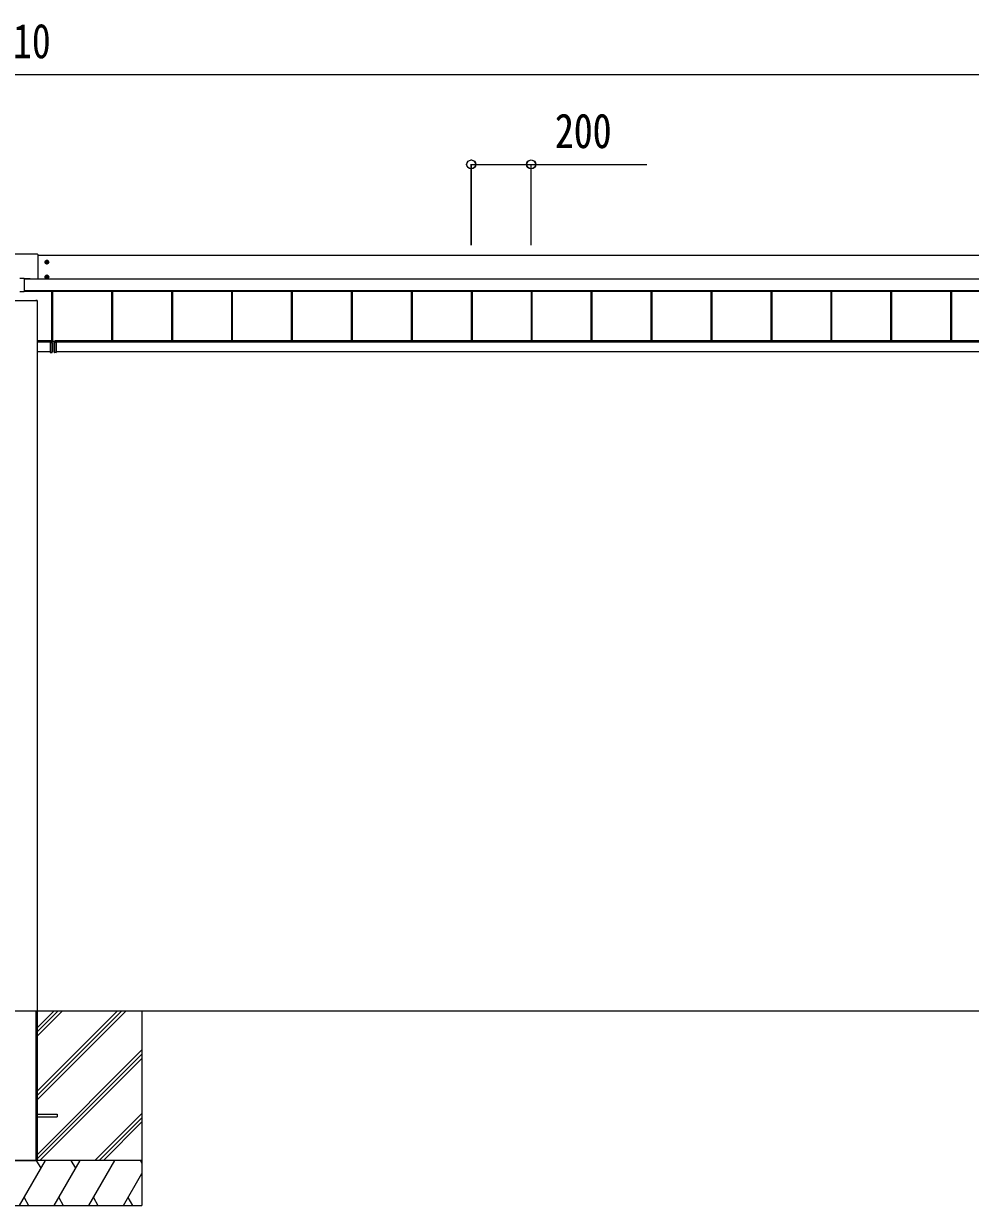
# Model space of a CAD drawing. Units: millimetres, scale not verified. Extents: x -14718 to 14718, y -10396 to 10396.
# Drawn here: x -6303 to -3144, y -7907 to -3962 of the extents above; entities that cross this region are included whole.
import ezdxf
from ezdxf.enums import TextEntityAlignment as Align

# ---------------------------------------------------------------- set-up
doc = ezdxf.new("R2010")
doc.units = ezdxf.units.MM
doc.header["$LTSCALE"] = 50
doc.layers.add('0-4_YKK_A1', color=4, linetype='Continuous')
doc.layers.add('0-5_YKK_D', color=6, linetype='Continuous', lineweight=18)
doc.styles.add('ＭＳ ゴシック', font='')
doc.styles.get('ＭＳ ゴシック').set_extended_font_data('MS Gothic')

msp = doc.modelspace()

# ---------------------------------------------------------------- linework, layer by layer
at = {"layer": '0-4_YKK_A1'}
for p, q in [((-6256.43, -4731.95), (-6360.43, -4731.95)), ((-6255.43, -4732.95), (-6255.43, -4814.6)), ((-561.43, -4736.17), (-6255.43, -4736.17)), ((-6232.68, -4757.91), (-6218.18, -4757.91)), ((-6227.71, -4757.15), (-6228.43, -4757.15)), ((-6225.43, -4765.16), (-6225.43, -4750.66)), ((-6223.15, -4758.67), (-6222.43, -4758.67)), ((-6315.93, -4812.1), (-6300.93, -4812.1)), ((-6300.93, -4812.1), (-6300.93, -4857.25)), ((-6300.93, -4812.28), (-6281.93, -4812.28)), ((-6281.93, -4814.6), (-6281.93, -4812.28)), ((-6232.68, -4807.88), (-6218.18, -4807.88)), ((-6227.71, -4807.12), (-6228.43, -4807.12)), ((-6225.43, -4815.13), (-6225.43, -4800.63)), ((-6223.15, -4808.64), (-6222.43, -4808.64)), ((-6300.93, -4814.28), (-6281.93, -4814.28)), ((-409.93, -4814.6), (-6300.93, -4814.6)), ((-409.93, -4815.09), (-6300.93, -4815.09)), ((-6358.13, -4886.6), (-6258.73, -4886.6)), ((-6300.93, -4857.25), (-6315.93, -4857.25)), ((-409.93, -4854.06), (-6300.93, -4854.06)), ((-409.93, -4854.58), (-6300.93, -4854.58)), ((-6300.93, -4854.72), (-409.93, -4854.72)), ((-409.93, -4854.72), (-6300.93, -4854.72)), ((-6262.43, -4886.52), (-6262.43, -4886.6)), ((-6260.93, -4886.51), (-6261.93, -4886.51)), ((-6261.93, -4886.51), (-6261.93, -4886.6)), ((-6260.93, -4886.31), (-6260.93, -4886.6)), ((-6260.63, -4886.3), (-6258.73, -4886.3)), ((-6260.63, -4886.3), (-6260.63, -4886.6)), ((-6258.73, -4886.3), (-6258.73, -4886.6)), ((-6258.73, -4886.6), (-6258.43, -4886.6)), ((-6258.43, -4886.31), (-6258.43, -4886.6)), ((-6258.43, -4886.6), (-6258.43, -7253.3)), ((-6209.93, -4854.72), (-6209.93, -5022.51)), ((-6209.53, -4854.72), (-6209.53, -5022.51)), ((-6206.93, -4854.72), (-6206.93, -5022.51)), ((-6009.93, -4854.72), (-6009.93, -5020.94)), ((-6007.33, -4854.72), (-6007.33, -5020.94)), ((-6006.93, -4854.72), (-6006.93, -5020.94)), ((-5809.93, -4854.72), (-5809.93, -5020.94)), ((-5807.33, -4854.72), (-5807.33, -5020.94)), ((-5806.93, -4854.72), (-5806.93, -5020.94)), ((-5609.93, -4854.72), (-5609.93, -5020.94)), ((-5607.33, -4854.72), (-5607.33, -5020.94)), ((-5606.93, -4854.72), (-5606.93, -5020.94)), ((-5409.93, -4854.72), (-5409.93, -5020.94)), ((-5407.33, -4854.72), (-5407.33, -5020.94)), ((-5406.93, -4854.72), (-5406.93, -5020.94)), ((-5209.93, -4854.72), (-5209.93, -5020.94)), ((-5207.33, -4854.72), (-5207.33, -5020.94)), ((-5206.93, -4854.72), (-5206.93, -5020.94)), ((-5009.93, -4854.72), (-5009.93, -5020.94)), ((-5007.33, -4854.72), (-5007.33, -5020.94)), ((-5006.93, -4854.72), (-5006.93, -5020.94)), ((-4809.93, -4854.72), (-4809.93, -5020.94)), ((-4807.33, -4854.72), (-4807.33, -5020.94)), ((-4806.93, -4854.72), (-4806.93, -5020.94)), ((-4609.93, -4854.72), (-4609.93, -5020.94)), ((-4607.33, -4854.72), (-4607.33, -5020.94)), ((-4606.93, -4854.72), (-4606.93, -5020.94)), ((-4409.93, -4854.72), (-4409.93, -5020.94)), ((-4407.33, -4854.72), (-4407.33, -5020.94)), ((-4406.93, -4854.72), (-4406.93, -5020.94)), ((-4209.93, -4854.72), (-4209.93, -5020.94)), ((-4207.33, -4854.72), (-4207.33, -5020.94)), ((-4206.93, -4854.72), (-4206.93, -5020.94)), ((-4009.93, -4854.72), (-4009.93, -5020.94)), ((-4007.33, -4854.72), (-4007.33, -5020.94)), ((-4006.93, -4854.72), (-4006.93, -5020.94)), ((-3809.93, -4854.72), (-3809.93, -5020.94)), ((-3809.93, -4854.72), (-3809.93, -5020.94)), ((-3809.93, -4854.72), (-3809.93, -5020.94)), ((-3809.93, -4854.72), (-3809.93, -5020.94)), ((-3807.33, -4854.72), (-3807.33, -5020.94)), ((-3807.33, -4854.72), (-3807.33, -5020.94)), ((-3807.33, -4854.72), (-3807.33, -5020.94)), ((-3807.33, -4854.72), (-3807.33, -5020.94)), ((-3806.93, -4854.72), (-3806.93, -5020.94)), ((-3806.93, -4854.72), (-3806.93, -5020.94)), ((-3806.93, -4854.72), (-3806.93, -5020.94)), ((-3806.93, -4854.72), (-3806.93, -5020.94)), ((-3609.93, -4854.72), (-3609.93, -5020.94)), ((-3609.93, -4854.72), (-3609.93, -5020.94)), ((-3609.93, -4854.72), (-3609.93, -5020.94)), ((-3609.93, -4854.72), (-3609.93, -5020.94)), ((-3607.33, -4854.72), (-3607.33, -5020.94)), ((-3607.33, -4854.72), (-3607.33, -5020.94)), ((-3607.33, -4854.72), (-3607.33, -5020.94)), ((-3607.33, -4854.72), (-3607.33, -5020.94)), ((-3606.93, -4854.72), (-3606.93, -5020.94)), ((-3606.93, -4854.72), (-3606.93, -5020.94)), ((-3606.93, -4854.72), (-3606.93, -5020.94)), ((-3606.93, -4854.72), (-3606.93, -5020.94)), ((-3409.93, -4854.72), (-3409.93, -5020.94)), ((-3409.93, -4854.72), (-3409.93, -5020.94)), ((-3409.93, -4854.72), (-3409.93, -5020.94)), ((-3409.93, -4854.72), (-3409.93, -5020.94)), ((-3407.33, -4854.72), (-3407.33, -5020.94)), ((-3407.33, -4854.72), (-3407.33, -5020.94)), ((-3407.33, -4854.72), (-3407.33, -5020.94)), ((-3407.33, -4854.72), (-3407.33, -5020.94)), ((-3406.93, -4854.72), (-3406.93, -5020.94)), ((-3406.93, -4854.72), (-3406.93, -5020.94)), ((-3406.93, -4854.72), (-3406.93, -5020.94)), ((-3406.93, -4854.72), (-3406.93, -5020.94)), ((-3209.93, -4854.72), (-3209.93, -5020.94)), ((-3207.33, -4854.72), (-3207.33, -5020.94)), ((-3206.93, -4854.72), (-3206.93, -5020.94)), ((-6210.43, -5020.94), (-6258.43, -5020.94)), ((-6210.43, -5022.95), (-6258.43, -5022.95)), ((-6214.43, -5025.82), (-6258.43, -5025.82)), ((-6214.43, -5025.58), (-6214.43, -5025.78)), ((-6208.71, -5025.59), (-6214.43, -5025.58)), ((-6214.43, -5026.08), (-6208.23, -5026.09)), ((-6210.43, -5020.94), (-6210.43, -5025.58)), ((-6210.43, -5022.51), (-6198.43, -5022.51)), ((-6208.71, -5023.01), (-6208.71, -5025.59)), ((-6208.71, -5023.01), (-6208.43, -5023.01)), ((-6208.71, -5025.59), (-6208.43, -5025.59)), ((-6208.23, -5025.79), (-6208.23, -5025.79)), ((-6208.21, -5022.51), (-6207.93, -5022.51)), ((-6208.21, -5026.09), (-6207.93, -5026.09)), ((-6207.93, -5026.09), (-6207.93, -5022.51)), ((-6207.93, -5059.17), (-6207.93, -5026.09)), ((-6200.93, -5026.09), (-6200.93, -5022.51)), ((-6200.65, -5022.51), (-6200.93, -5022.51)), ((-6200.93, -5059.17), (-6200.93, -5026.09)), ((-6200.65, -5026.09), (-6200.93, -5026.09)), ((-6200.63, -5025.79), (-6200.63, -5025.79)), ((-6194.43, -5026.08), (-6200.63, -5026.09)), ((-6200.15, -5023.01), (-6200.43, -5023.01)), ((-6200.15, -5025.59), (-6200.43, -5025.59)), ((-6200.15, -5023.01), (-6200.15, -5025.59)), ((-6200.15, -5025.59), (-6194.43, -5025.58)), ((-558.43, -5020.94), (-6198.43, -5020.94)), ((-6198.43, -5020.94), (-6198.43, -5025.58)), ((-558.43, -5022.95), (-6198.43, -5022.95)), ((-6194.43, -5025.58), (-6194.43, -5025.78)), ((-558.43, -5025.82), (-6194.43, -5025.82)), ((-6214.43, -5057.3), (-6257.58, -5057.3)), ((-6214.43, -5059.85), (-6208.21, -5059.47)), ((-6214.43, -5059.55), (-6214.43, -5059.85)), ((-6207.93, -5059.17), (-6208.21, -5059.17)), ((-6200.93, -5059.17), (-6200.65, -5059.17)), ((-6194.43, -5059.85), (-6200.65, -5059.47)), ((-559.28, -5057.3), (-6194.43, -5057.3)), ((-6194.43, -5059.55), (-6194.43, -5059.85)), ((-12058.43, -7257.3), (-8.43, -7257.3)), ((-6358.13, -7257.3), (-6258.73, -7257.3)), ((-6262.43, -7257.3), (-6262.43, -7757.3)), ((-6260.93, -7257.3), (-6260.93, -7757.3)), ((-6258.43, -7253.3), (-6258.43, -7757.3)), ((-6258.43, -7257.3), (-6258.43, -7757.3)), ((-6258.43, -7342.3), (-6173.43, -7257.3)), ((-6258.43, -7328.15), (-6187.57, -7257.3)), ((-6258.43, -7314.01), (-6201.72, -7257.3)), ((-6258.43, -7554.43), (-5961.34, -7257.34)), ((-6258.43, -7540.28), (-5975.48, -7257.34)), ((-6258.43, -7526.14), (-5989.62, -7257.34)), ((-5908.43, -7257.3), (-5908.43, -7907.3)), ((-6258.43, -7738.27), (-5908.43, -7388.28)), ((-6258.43, -7752.41), (-5908.43, -7402.42)), ((-6249.17, -7757.3), (-5908.43, -7416.56)), ((-6258.43, -7602.8), (-6190.93, -7602.8)), ((-6258.43, -7611.8), (-6190.93, -7611.8)), ((-6190.93, -7602.8), (-6190.93, -7611.8)), ((-6065.32, -7757.3), (-5908.43, -7600.41)), ((-6051.18, -7757.3), (-5908.43, -7614.55)), ((-6037.04, -7757.3), (-5908.43, -7628.69)), ((-5908.43, -7757.3), (-6708.43, -7757.3)), ((-5908.43, -7757.3), (-6708.43, -7757.3)), ((-6358.43, -7757.3), (-6258.43, -7757.3)), ((-6316.44, -7907.3), (-6229.84, -7757.3)), ((-6244.84, -7783.28), (-6259.84, -7757.3)), ((-6200.97, -7907.3), (-6114.37, -7757.3)), ((-6129.37, -7783.28), (-6144.37, -7757.3)), ((-6085.5, -7907.3), (-5998.9, -7757.3)), ((-5908.43, -7765.96), (-5913.43, -7757.3)), ((-5970.03, -7907.3), (-5908.43, -7800.6)), ((-6301.44, -7881.32), (-6286.44, -7907.3)), ((-6185.98, -7881.32), (-6170.98, -7907.3)), ((-6070.5, -7881.32), (-6055.51, -7907.3)), ((-5955.03, -7881.32), (-5940.04, -7907.3)), ((-6708.43, -7907.3), (-5908.43, -7907.3))]:
    msp.add_line(p, q, dxfattribs=at)
for points in [[(-6225.43, -4752.13), (-6230.43, -4755.02), (-6230.43, -4760.79), (-6225.43, -4763.68), (-6220.43, -4760.79), (-6220.43, -4755.02)], [(-6225.43, -4802.1), (-6230.43, -4804.99), (-6230.43, -4810.76), (-6225.43, -4813.65), (-6220.43, -4810.76), (-6220.43, -4804.99)]]:
    msp.add_lwpolyline(points, close=True, dxfattribs=at)
for points in [[(-6228.43, -4757.15), (-6228.43, -4758.67), (-6227.71, -4758.67)], [(-6224.67, -4755.63), (-6224.67, -4754.91), (-6226.19, -4754.91), (-6226.19, -4755.63)], [(-6226.19, -4760.19), (-6226.19, -4760.91), (-6224.67, -4760.91), (-6224.67, -4760.19)], [(-6222.43, -4758.67), (-6222.43, -4757.15), (-6223.15, -4757.15)], [(-6228.43, -4807.12), (-6228.43, -4808.64), (-6227.71, -4808.64)], [(-6224.67, -4805.6), (-6224.67, -4804.88), (-6226.19, -4804.88), (-6226.19, -4805.6)], [(-6226.19, -4810.16), (-6226.19, -4810.88), (-6224.67, -4810.88), (-6224.67, -4810.16)], [(-6222.43, -4808.64), (-6222.43, -4807.12), (-6223.15, -4807.12)], [(-6208.25, -5025.79), (-6214.43, -5025.78), (-6214.43, -5026.08), (-6214.43, -5059.55)], [(-6208.21, -5026.09), (-6208.21, -5059.17), (-6214.43, -5059.55)], [(-6208.43, -5025.61), (-6208.43, -5025.59), (-6208.43, -5023.01)], [(-6208.23, -5025.79), (-6208.23, -5025.79), (-6208.24, -5025.79)], [(-6200.65, -5026.09), (-6200.65, -5059.17), (-6194.43, -5059.55)], [(-6200.63, -5025.79), (-6200.63, -5025.79), (-6200.62, -5025.79)], [(-6200.61, -5025.79), (-6194.43, -5025.78), (-6194.43, -5026.08), (-6194.43, -5059.55)], [(-6200.43, -5025.61), (-6200.43, -5025.59), (-6200.43, -5023.01)], [(-6358.13, -7257.3), (-6258.73, -7257.3), (-6258.43, -7257.3)]]:
    msp.add_lwpolyline(points, dxfattribs=at)
for centre, radius in [((-6225.43, -4757.91), 6.25), ((-6225.43, -4757.91), 5), ((-6225.43, -4807.88), 6.25), ((-6225.43, -4807.88), 5)]:
    msp.add_circle(centre, radius, dxfattribs=at)
for centre, radius, start, end in [((-6256.43, -4732.95), 1, 0.01746, 90.01745), ((-6225.43, -4757.91), 5.58, 153.74848, 206.25152), ((-6225.43, -4757.91), 5.58, 93.74848, 146.25152), ((-6225.43, -4757.91), 5.58, 213.74848, 266.25152), ((-6227.71, -4755.63), 1.52, 270, 0), ((-6227.71, -4760.19), 1.52, 0, 90), ((-6225.43, -4757.91), 5.58, 33.74848, 86.25152), ((-6225.43, -4757.91), 5.58, 273.74848, 326.25152), ((-6223.15, -4755.63), 1.52, 180, 270), ((-6223.15, -4760.19), 1.52, 90, 180), ((-6225.43, -4757.91), 5.58, 333.74848, 26.25152), ((-6225.43, -4807.88), 5.58, 153.74848, 206.25152), ((-6225.43, -4807.88), 5.58, 93.74848, 146.25152), ((-6225.43, -4807.88), 5.58, 213.74848, 266.25152), ((-6227.71, -4805.6), 1.52, 270, 0), ((-6227.71, -4810.16), 1.52, 0, 90), ((-6225.43, -4807.88), 5.58, 33.74848, 86.25152), ((-6225.43, -4807.88), 5.58, 273.74848, 326.25152), ((-6223.15, -4805.6), 1.52, 180, 270), ((-6223.15, -4810.16), 1.52, 90, 180), ((-6225.43, -4807.88), 5.58, 333.74848, 26.25152), ((-6208.64, -5027.58), 1.98, 83.79926, 91.95127), ((-6208.25, -5026.09), 0.3, 87.77338, 89.77816), ((-6208.25, -5025.93), 0.141, 85.77463, 89.9759), ((-6209.48, -5026.01), 1.25, 356.45735, 10.27369), ((-6209.44, -5025.97), 1.21, 354.17006, 8.37745), ((-6209.56, -5022.57), 1.35, 350.09675, 2.91202), ((-6208.23, -5022.51), 0.3, 269.98255, 359.98254), ((-6208.23, -5026.09), 0.3, 0, 89.87763), ((-6209.43, -5026.01), 1.22, 356.27163, 10.47203), ((-6200.63, -5022.51), 0.3, 180.01746, 270.01745), ((-6200.63, -5026.09), 0.3, 90.12237, 180), ((-6199.44, -5026.01), 1.22, 169.52797, 183.72837), ((-6199.3, -5022.57), 1.35, 177.08798, 189.90325), ((-6199.38, -5026.01), 1.25, 169.72631, 183.54265), ((-6199.42, -5025.97), 1.21, 171.62255, 185.82994), ((-6200.61, -5026.09), 0.3, 90.22184, 92.22662), ((-6200.61, -5025.93), 0.141, 90.0241, 94.22537), ((-6200.22, -5027.58), 1.98, 88.04873, 96.20074), ((-6208.23, -5059.17), 0.3, 273.5, 0), ((-6209.44, -5059.32), 1.24, 353.06854, 6.93146), ((-6200.63, -5059.17), 0.3, 180, 266.5), ((-6199.42, -5059.32), 1.24, 173.06854, 186.93146)]:
    msp.add_arc(centre, radius, start, end, dxfattribs=at)
for centre, major_axis, ratio, start_param, end_param in [((-6261.93, -4886.52), (0.5, 0), 0.034921, 1.5707963, 3.1415927), ((-6260.63, -4886.31), (0.3, 0), 0.034921, 1.5707963, 3.1415927), ((-6258.73, -4886.31), (0.3, 0), 0.034921, 6.2831853, 7.8539816), ((-6208.21, -5023.01), (-0.301, 0.4), 0.997782, 5.6362522, 7.2070486), ((-6208.73, -5025.59), (-0.001, 0.2), 0.09157, 4.6769241, 4.7117655), ((-6208.23, -5025.59), (0.482, 0.007), 0.414889, 3.1353871, 4.6694768), ((-6208.23, -5023.01), (-0.108, 0.169), 0.994155, 5.7105836, 7.28138), ((-6208.23, -5025.59), (0.145, 0.15), 0.921201, 2.3804184, 3.9145081), ((-6208.21, -5025.59), (-0.301, 0.4), 0.997782, 2.4579529, 2.4946596), ((-6200.65, -5023.01), (0.301, 0.4), 0.997782, 5.3593221, 6.9301184), ((-6200.65, -5025.59), (0.301, 0.4), 0.997782, 3.7885257, 3.8252324), ((-6200.63, -5023.01), (0.108, 0.169), 0.994155, 5.2849907, 6.855787), ((-6200.63, -5025.59), (-0.145, 0.15), 0.921201, 2.3686772, 3.9027669), ((-6200.63, -5025.59), (-0.482, 0.007), 0.414889, 1.6137085, 3.1477982), ((-6200.13, -5025.59), (0.001, 0.2), 0.09157, 1.5714198, 1.6062613)]:
    msp.add_ellipse(centre, major_axis=major_axis, ratio=ratio, start_param=start_param, end_param=end_param, dxfattribs=at)
at = {"layer": '0-5_YKK_D'}
for p, q in [((-12038.43, -4131.95), (-578.43, -4131.95)), ((-4809.93, -4701.01), (-4809.93, -4430.95)), ((-4809.06, -4701.01), (-4809.06, -4430.95)), ((-4609.93, -4701.01), (-4609.93, -4430.95)), ((-4609.06, -4701.01), (-4609.06, -4430.95))]:
    msp.add_line(p, q, dxfattribs=at)
for points in [[(-4809.93, -4431.95), (-4609.93, -4431.95), (-4224.83, -4431.95)], [(-4809.06, -4431.95), (-4609.06, -4431.95), (-4223.96, -4431.95)]]:
    msp.add_lwpolyline(points, dxfattribs=at)
for centre in [(-4809.93, -4431.95), (-4809.06, -4431.95), (-4609.93, -4431.95), (-4609.06, -4431.95)]:
    msp.add_circle(centre, 14.88, dxfattribs=at)

# ---------------------------------------------------------------- texts
at = {"layer": '0-5_YKK_D', "style": 'ＭＳ ゴシック', "width": 0.8}
for s, p in [('D=11810', (-6652.83, -4111.95)), ('200', (-4530.43, -4411.95)), ('200', (-4529.56, -4411.95))]:
    msp.add_text(s, height=115.5, dxfattribs=at).set_placement(p, align=Align.BOTTOM_LEFT)

doc.saveas('drawing.dxf')
